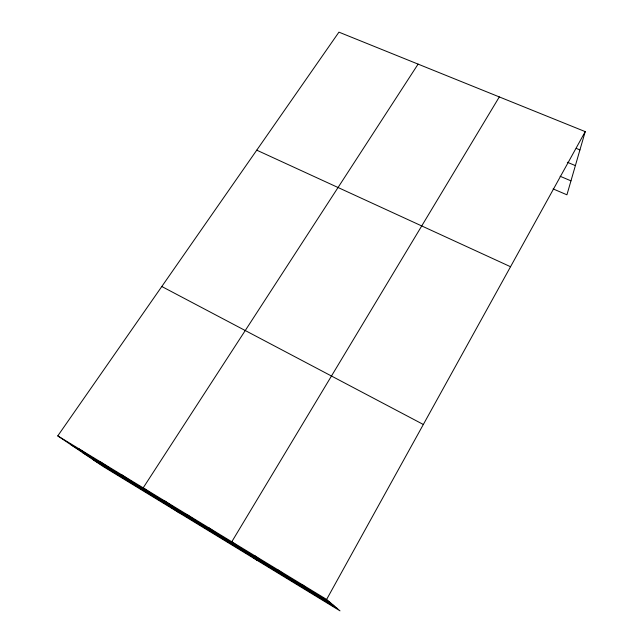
<?xml version="1.0" encoding="UTF-8"?>
<svg xmlns="http://www.w3.org/2000/svg" width="643" height="643" viewBox="0 0 643 643"><rect width="100%" height="100%" fill="white"/><g stroke="black" fill="none" stroke-linecap="round" stroke-linejoin="round"><path stroke-width="0.96" d="M57.774 435.89L326.62 599.445L339.994 610.85L103.394 466.641L57.774 435.89L338.933 32.15L585.226 131.622L566.925 194.805L553.117 188.905M326.62 599.445L585.226 131.622M499.314 96.924L231.793 541.76L257.248 560.415M418.095 64.123L143.188 487.852L179.236 512.865M576.249 148.396L579.93 149.907M567.343 162.261L575.381 165.605M560.109 176.262L570.968 180.844M256.75 150.165L510.542 266.732M161.803 286.505L423.335 424.484M71.076 444.86L330.558 602.796M82.441 452.511L333.894 605.65M93.404 459.906L337.093 608.374M78.599 448.557L91.25 457.133M99.769 461.441L111.745 469.607M121.302 474.534L132.571 482.29M164.793 500.993L174.607 507.874M186.751 514.352L195.818 520.782M209.088 527.943L217.366 533.899M254.893 555.809L261.524 560.784M278.387 570.1L284.158 574.553M302.298 584.648L307.161 588.562"/></g></svg>
